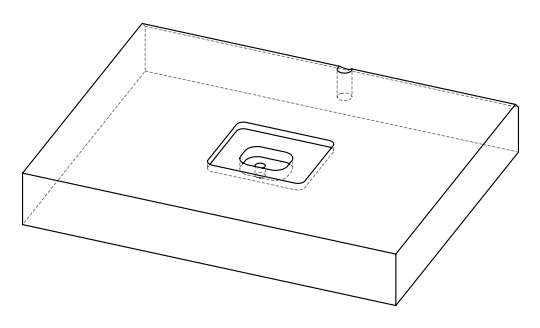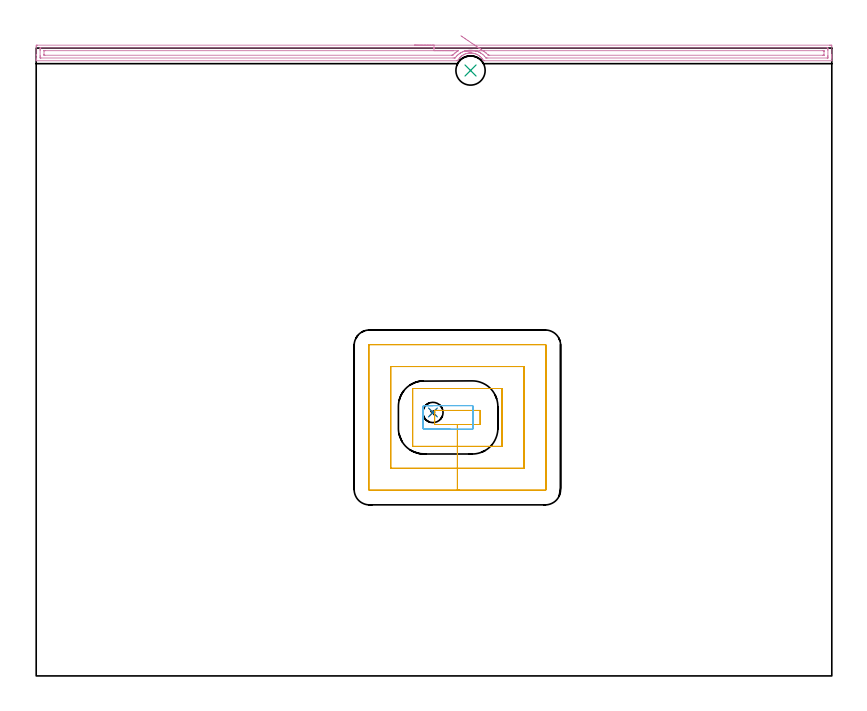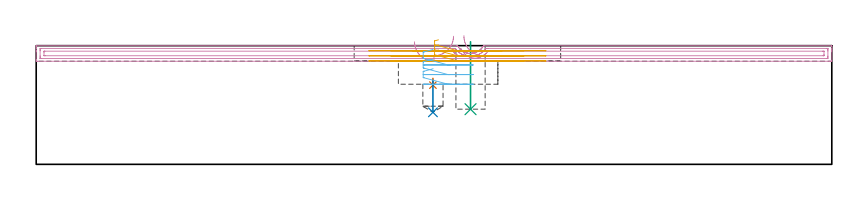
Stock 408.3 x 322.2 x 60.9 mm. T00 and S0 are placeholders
(PLAN: 6 operations, 5 tool changes, 16.4 min)
(1 SPOT_DRILL | STEP1POCKET | NXT0321_9005460120000 | 0.03 min | 2126 mm3)
(2 DRILL_BLIND_HOLE_INTO_CENTER | STEP1POCKET | UGT0301_217 | 0.07 min | 1105 mm3)
(3 INDEXABLE_INSERT_DRILL_BLIND_HOLE_FROM_SOLID | STEP1POCKET_1 | UGT0302_001 | 0.14 min | 5747 mm3)
(4 AREA_MILL | FG_CHAMFER_SURFACE | UGT0205_001 | 10.1 min | 13004 mm3)
(5 MILL_RECTANGULAR_POCKET | POCKET_RECTANGULAR_STRAIGHT | UGT0201_133 | Follow Part, ap 3.75, ae 75% | 5.18 min | 72830 mm3)
(6 MILL_RECTANGULAR_POCKET_1 | POCKET_RECTANGULAR_STRAIGHT_1 | UGT0201_109 | Follow Part, ap 6.35, ae 75% | 0.83 min | 19873 mm3)
(TOOL NXT0321_9005460120000 | NC Spot Drill, 142deg, 12mm, Carbide, Uncoated | D12 PA142 FL30 Z2)
(TOOL UGT0301_217 | Twist Drill 10.4 mm | D10.4 PA118 FL82 Z2)
(TOOL UGT0302_001 | Indexable Insert Drill 15mm | D15 PA180 FL50 Z2)
(TOOL UGT0205_001 | Chamfer Mill 20 x 3 x 45 deg. | D20 FL50 Z2)
(TOOL UGT0201_133 | Carbide End Mill 15.0 | D15 FL30 Z4)
(TOOL UGT0201_109 | End Mill 25.4 mm | D25.4 FL25 Z2)
(OP 1 SPOT_DRILL)
G17 G21 G94 G90
T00 M6
G54
G17 G0 G90 X203.6 Y135.2 S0 M3
G43 Z70.9 H0
G94 G81 G98 Z40.652 F250. R44.1
G80
M5
M2
(OP 2 DRILL_BLIND_HOLE_INTO_CENTER)
G17 G21 G94 G90
T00 M6
G54
G17 G0 G90 X203.6 Y135.2 S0 M3
G43 Z70.9 H0
G94 G81 G98 Z26.7 F250. R43.1
G80
M5
M2
(OP 3 INDEXABLE_INSERT_DRILL_BLIND_HOLE_FROM_SOLID)
G17 G21 G94 G90
T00 M6
G54
G17 G0 G90 X222.9 Y310.7 S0 M3
G43 Z70.9 H0
G94 G81 G98 Z28.3 F250. R62.9
G80
M5
M2
(OP 4 AREA_MILL)
G17 G21 G94 G90
T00 M6
G54
G17 G0 G90 X194.15 Y323.7 S1061 M3
G43 Z70.9 H0
Z62.9
G94 G1 X194.188 Z62.028 F250.
X194.302 Z61.164
X194.491 Z60.312
X194.753 Z59.48
X195.087 Z58.674
X195.49 Z57.9
X195.959 Z57.164
X196.49 Z56.472
X197.079 Z55.829
X197.722 Z55.24
X198.414 Z54.708
X199.15 Z54.24
X199.924 Z53.837
X200.73 Z53.503
X201.562 Z53.241
X202.414 Z53.052
X203.278 Z52.938
X204.15 Z52.9
X407.216
X407.691 Y323.699 Z52.901
X408.16 Y323.695 Z52.903
X408.291 Y323.692 Z52.906
X408.3 Y323.231 Z53.366
Y318.817 Z57.777
Y318.257 Z58.34
Y317.935 Z58.662
Y317.374 Z59.222
Y317.052 Z59.543
Y316.042 Z60.557
X408.293 Y315.71 Z60.881
X408.292 Y315.702 Z60.888
X408.137 Y315.7 Z60.9
X230.039
X229.535 Y315.707 Z60.893
X229.487 Y315.783 Z60.816
X229.328 Y316.05 Z60.547
X229.25 Y316.169 Z60.428
X229.072 Y316.445 Z60.153
X228.849 Y316.751 Z59.846
X228.739 Y316.902 Z59.697
X228.613 Y317.052 Z59.547
X228.559 Y317.115 Z59.484
X228.47 Y317.213 Z59.386
X228.369 Y317.322 Z59.276
X227.845 Y317.831 Z58.767
X227.624 Y318.019 Z58.58
X227.395 Y318.2 Z58.4
X226.951 Y318.503 Z58.097
X226.888 Y318.54 Z58.06
X226.508 Y318.763 Z57.835
X226.057 Y318.999 Z57.599
X225.885 Y319.076 Z57.521
X225.526 Y319.215 Z57.38
X225.3 Y319.293 Z57.302
X225.163 Y319.34 Z57.253
X225.129 Y319.349 Z57.243
X224.936 Y319.406 Z57.193
X224.726 Y319.465 Z57.135
X224.717 Y319.467 Z57.132
X224.269 Y319.566 Z57.033
X223.822 Y319.634 Z56.963
X223.469 Y319.667 Z56.925
X223.374 Y319.678 Z56.917
X223.327 Y319.681 Z56.915
X223.248 Y319.683 Z56.909
X223.095 Y319.692 Z56.904
X223.078
X222.958 Z56.902
X222.704 Y319.693 Z56.903
X222.626 Y319.688 Z56.905
X222.543 Y319.684 Z56.909
X222.48 Y319.682 Z56.914
X222.304 Y319.666 Z56.932
X222.033 Y319.64 Z56.956
X222.004 Y319.636 Z56.96
X221.586 Y319.576 Z57.023
X221.181 Y319.491 Z57.109
X221.137 Y319.481 Z57.118
X220.861 Y319.406 Z57.193
X220.692 Y319.357 Z57.236
X220.301 Y319.224 Z57.37
X219.915 Y319.076 Z57.522
X219.798 Y319.024 Z57.575
X219.346 Y318.793 Z57.805
X219.326 Y318.781 Z57.816
X218.904 Y318.537 Z58.062
X218.452 Y318.229 Z58.37
X218.41 Y318.2 Z58.399
X218.384 Y318.18 Z58.42
X218.009 Y317.879 Z58.72
X217.713 Y317.606 Z58.991
X217.541 Y317.433 Z59.165
X217.431 Y317.322 Z59.276
X217.115 Y316.965 Z59.634
X216.729 Y316.445 Z60.153
X216.549 Y316.169 Z60.428
X216.481 Y316.065 Z60.533
X216.306 Y315.769 Z60.83
X216.267 Y315.707 Z60.893
X215.755 Y315.7 Z60.9
X0.163
X0.008 Y315.702 Z60.888
X0.007 Y315.71 Z60.881
X0. Y316.042 Z60.557
Y316.408 Z60.192
Y317.052 Z59.543
Y318.257 Z58.34
Y318.817 Z57.777
Y322.95 Z53.647
X0.003 Y323.231 Z53.366
X0.009 Y323.692 Z52.906
X0.14 Y323.695 Z52.903
X0.609 Y323.7 Z52.9
X204.15
Y322.286 Z54.314
X405.905 Y322.285 Z54.315
X405.969
X406.282 Y322.279 Z54.321
X406.29 Y322.178 Z54.422
X406.297 Y321.961 Z54.639
X406.299 Y321.465 Z55.135
X406.3 Y321.075 Z55.525
Y318.427 Z58.173
X406.299 Y317.935 Z58.665
X406.298 Y317.546 Z59.054
X406.29 Y317.155 Z59.445
X406.285 Y317.12 Z59.48
X406.267 Y317.119 Z59.481
X406.216 Y317.116 Z59.484
X406.113 Y317.115 Z59.485
X405.905 Y317.114 Z59.486
X231.761
X230.932 Y317.12 Z59.48
X230.861 Y317.121 Z59.479
X230.801 Y317.176 Z59.424
X230.747 Y317.234 Z59.366
X230.181 Y317.935 Z58.665
X230.039 Y318.089 Z58.511
X229.275 Y318.817 Z57.783
X229.146 Y318.927 Z57.673
X228.651 Y319.307 Z57.293
X228.254 Y319.567 Z57.033
X228.034 Y319.7 Z56.9
X227.604 Y319.941 Z56.659
X227.361 Y320.068 Z56.532
X227.101 Y320.198 Z56.402
X226.669 Y320.384 Z56.216
X226.468 Y320.459 Z56.141
X226.115 Y320.583 Z56.017
X225.575 Y320.741 Z55.859
X225.355 Y320.801 Z55.799
X224.683 Y320.943 Z55.657
X224.25 Y321.01 Z55.59
X223.79 Y321.06 Z55.54
X223.27 Y321.097 Z55.503
X222.897 Y321.102 Z55.498
X222.384 Y321.09 Z55.51
X222.004 Y321.059 Z55.541
X221.571 Y321.011 Z55.589
X221.112 Y320.943 Z55.657
X220.81 Y320.881 Z55.719
X220.219 Y320.739 Z55.861
X220.094 Y320.706 Z55.894
X219.679 Y320.583 Z56.017
X219.415 Y320.495 Z56.105
X219.391 Y320.486 Z56.114
X219.363 Y320.475 Z56.125
X219.326 Y320.461 Z56.139
X218.784 Y320.236 Z56.364
X218.434 Y320.064 Z56.536
X218.191 Y319.94 Z56.66
X217.758 Y319.7 Z56.9
X217.621 Y319.621 Z56.979
X217.59 Y319.602 Z56.998
X217.541 Y319.57 Z57.03
X217.095 Y319.259 Z57.341
X216.648 Y318.924 Z57.676
X216.589 Y318.876 Z57.724
X216.52 Y318.817 Z57.783
X216.123 Y318.454 Z58.146
X215.755 Y318.089 Z58.511
X215.681 Y318.008 Z58.592
X215.618 Y317.935 Z58.665
X215.28 Y317.522 Z59.078
X214.96 Y317.121 Z59.479
X214.863 Y317.117 Z59.483
X214.798 Y317.116 Z59.484
X213.97 Y317.114 Z59.486
X2.395 Y317.115 Z59.485
X2.331
X2.018 Y317.121 Z59.479
X2.01 Y317.222 Z59.378
X2.003 Y317.439 Z59.161
X2.001 Y317.935 Z58.665
X2. Y318.325 Z58.275
Y320.973 Z55.627
X2.001 Y321.465 Z55.135
X2.002 Y321.854 Z54.746
X2.01 Y322.245 Z54.355
X2.015 Y322.28 Z54.32
X2.033 Y322.281 Z54.319
X2.084 Y322.284 Z54.316
X2.187 Y322.285 Z54.315
X2.395 Y322.286 Z54.314
X204.15
Y320.872 Z55.728
X216.463 Y320.871 Z55.729
X216.535
X216.591 Y320.869 Z55.731
X216.606 Y320.867 Z55.733
X216.582 Y320.851 Z55.749
X216.456 Y320.773 Z55.827
X216.153 Y320.583 Z56.017
X215.916 Y320.424 Z56.176
X215.755 Y320.312 Z56.288
X215.404 Y320.048 Z56.552
X214.961 Y319.7 Z56.9
X214.863 Y319.617 Z56.983
X214.448 Y319.227 Z57.373
X214.039 Y318.817 Z57.783
X214.005 Y318.782 Z57.818
X213.804 Y318.563 Z58.037
X213.777 Y318.535 Z58.065
X213.744 Y318.533 Z58.067
X213.67 Y318.531 Z58.069
X213.369 Y318.529 Z58.071
X213.077 Y318.528 Z58.072
X4.472 Y318.529 Z58.071
X4.18 Y318.53 Z58.07
X4.083 Y318.532 Z58.068
X4.015 Y318.535 Z58.065
X4.009 Y318.639 Z57.961
X4.003 Y318.817 Z57.783
X4.001 Y318.995 Z57.605
Y320.759 Z55.841
X4.006 Y320.82 Z55.78
X4.01 Y320.862 Z55.738
X4.036 Y320.865 Z55.735
X4.18 Y320.867 Z55.733
X4.781 Y320.871 Z55.729
X204.15 Y320.872 Z55.728
X205.022 Z55.766
X205.887 Z55.88
X206.738 Z56.069
X207.57 Z56.332
X208.376 Z56.665
X209.15 Z57.068
X209.886 Z57.537
X210.578 Z58.068
X211.221 Z58.657
X211.811 Z59.301
X212.342 Z59.993
X212.81 Z60.728
X213.213 Z61.502
X213.547 Z62.308
X213.809 Z63.14
X213.998 Z63.992
X214.112 Z64.857
X214.15 Z65.728
G0 X219.516 Y320.58 Z66.025
G1 X219.528 Z65.152
X219.616 Y320.583 Z64.284
X219.78 Y320.587 Z63.428
X220.017 Y320.594 Z62.588
X220.327 Y320.604 Z61.773
X220.707 Y320.615 Z60.987
X221.154 Y320.628 Z60.238
X221.664 Y320.643 Z59.531
X222.234 Y320.66 Z58.87
X222.859 Y320.678 Z58.262
X223.535 Y320.698 Z57.711
X224.256 Y320.719 Z57.221
X225.018 Y320.742 Z56.796
X225.813 Y320.765 Z56.438
X226.637 Y320.789 Z56.151
X227.482 Y320.814 Z55.938
X228.343 Y320.84 Z55.798
X229.213 Y320.865 Z55.735
X229.26 Y320.867 Z55.733
X229.455 Y320.869 Z55.731
X229.747 Y320.871 Z55.729
X230.039
X403.828
X404.12 Y320.869 Z55.731
X404.217 Y320.868 Z55.732
X404.285 Y320.865 Z55.735
X404.291 Y320.761 Z55.839
X404.297 Y320.583 Z56.017
X404.299 Y320.405 Z56.195
Y318.641 Z57.959
X404.294 Y318.58 Z58.02
X404.29 Y318.538 Z58.062
X404.264 Y318.535 Z58.065
X404.12 Y318.533 Z58.067
X403.519 Y318.529 Z58.071
X232.717
X232.114 Y318.53 Z58.07
X232.045 Y318.533 Z58.067
X232.031 Y318.535 Z58.065
X231.987 Y318.577 Z58.023
X231.896 Y318.674 Z57.926
X231.824 Y318.752 Z57.848
X231.76 Y318.817 Z57.783
X230.932 Y319.618 Z56.982
X230.838 Y319.7 Z56.9
X230.393 Y320.053 Z56.547
X230.039 Y320.317 Z56.283
X229.646 Y320.583 Z56.017
X229.404 Y320.74 Z55.86
X229.267 Y320.829 Z55.771
X229.213 Y320.865 Z55.735
X228.569 Y321.303 Z55.341
X227.9 Y321.758 Z55.016
X227.209 Y322.228 Z54.763
X226.503 Y322.708 Z54.584
X225.787 Y323.195 Z54.48
X225.066 Y323.685 Z54.452
X224.345 Y324.175 Z54.5
X223.631 Y324.661 Z54.623
X222.929 Y325.138 Z54.822
X222.243 Y325.605 Z55.094
X221.58 Y326.056 Z55.437
X220.944 Y326.488 Z55.848
X220.34 Y326.899 Z56.325
X219.773 Y327.285 Z56.864
X219.246 Y327.642 Z57.461
X218.765 Y327.97 Z58.111
X218.333 Y328.264 Z58.809
X217.952 Y328.523 Z59.55
G0 Z70.9
M5
M2
(OP 5 MILL_RECTANGULAR_POCKET)
G17 G21 G94 G90
T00 M6
G54
G17 G0 G90 X206.449 Y136.25 S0 M3
G43 Z70.9 H0
Z63.9
G94 G1 X204.45 Z63.364 F250.
Y129.05 Z61.435
X216.15 Z58.3
X227.85 F500.
Y136.25
X204.45
Y129.05
X216.15
Y117.8
X239.1
Y147.5
X193.2
Y117.8
X216.15
Y106.55
X250.35
Y158.75
X181.95
Y106.55
X216.15
Y95.3
X261.3
G3 X261.6 Y95.6 R0.3
G1 Y169.7
G3 X261.3 Y170. R0.3
G1 X171.
G3 X170.7 Y169.7 R0.3
G1 Y95.6
G3 X171. Y95.3 R0.3
G1 X216.15
X217.15
G0 X206.449 Y136.25 Z61.3
G1 X204.45 Z60.764 F250.
Y129.05 Z58.835
X216.15 Z55.7
X227.85 F500.
Y136.25
X204.45
Y129.05
X216.15
Y117.8
X239.1
Y147.5
X193.2
Y117.8
X216.15
Y106.55
X250.35
Y158.75
X181.95
Y106.55
X216.15
Y95.3
X261.3
G3 X261.6 Y95.6 R0.3
G1 Y169.7
G3 X261.3 Y170. R0.3
G1 X171.
G3 X170.7 Y169.7 R0.3
G1 Y95.6
G3 X171. Y95.3 R0.3
G1 X216.15
X217.15
G0 X206.449 Y136.25 Z58.7
G1 X204.45 Z58.164 F250.
Y129.05 Z56.235
X216.15 Z53.1
X227.85 F500.
Y136.25
X204.45
Y129.05
X216.15
Y117.8
X239.1
Y147.5
X193.2
Y117.8
X216.15
Y106.55
X250.35
Y158.75
X181.95
Y106.55
X216.15
Y95.3
X261.3
G3 X261.6 Y95.6 R0.3
G1 Y169.7
G3 X261.3 Y170. R0.3
G1 X171.
G3 X170.7 Y169.7 R0.3
G1 Y95.6
G3 X171. Y95.3 R0.3
G1 X216.15
X217.15
G0 Z70.9
M5
M2
(OP 6 MILL_RECTANGULAR_POCKET_1)
G17 G21 G94 G90
T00 M6
G54
G17 G0 G90 X203.706 Y138.7 S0 M3
G43 Z70.9 H0
Z58.95
G94 G1 X199. Z57.689 F250.
X198.937 Z57.672
X198.779 Y138.64 Z57.627
X198.66 Y138.521 Z57.582
X198.6 Y138.363 Z57.537
Y126.937 Z54.475
X198.66 Y126.779 Z54.43
X198.779 Y126.66 Z54.385
X198.937 Y126.6 Z54.34
X199. Z54.323
X211.4 Z51.
X223.8 F500.
G3 X224.2 Y127. R0.4
G1 Y138.3
G3 X223.8 Y138.7 R0.4
G1 X199.
G3 X198.6 Y138.3 R0.4
G1 Y127.
G3 X199. Y126.6 R0.4
G1 X211.4
X212.4
G0 X203.706 Y138.7 Z54.
G1 X199. Z52.739 F250.
X198.937 Z52.722
X198.779 Y138.64 Z52.677
X198.66 Y138.521 Z52.632
X198.6 Y138.363 Z52.587
Y126.937 Z49.525
X198.66 Y126.779 Z49.48
X198.779 Y126.66 Z49.435
X198.937 Y126.6 Z49.39
X199. Z49.373
X211.4 Z46.05
X223.8 F500.
G3 X224.2 Y127. R0.4
G1 Y138.3
G3 X223.8 Y138.7 R0.4
G1 X199.
G3 X198.6 Y138.3 R0.4
G1 Y127.
G3 X199. Y126.6 R0.4
G1 X211.4
X212.4
G0 X203.706 Y138.7 Z49.05
G1 X199. Z47.789 F250.
X198.937 Z47.772
X198.779 Y138.64 Z47.727
X198.66 Y138.521 Z47.682
X198.6 Y138.363 Z47.637
Y126.937 Z44.575
X198.66 Y126.779 Z44.53
X198.779 Y126.66 Z44.485
X198.937 Y126.6 Z44.44
X199. Z44.423
X211.4 Z41.1
X223.8 F500.
G3 X224.2 Y127. R0.4
G1 Y138.3
G3 X223.8 Y138.7 R0.4
G1 X199.
G3 X198.6 Y138.3 R0.4
G1 Y127.
G3 X199. Y126.6 R0.4
G1 X211.4
X212.4
G0 Z70.9
M5
M2
